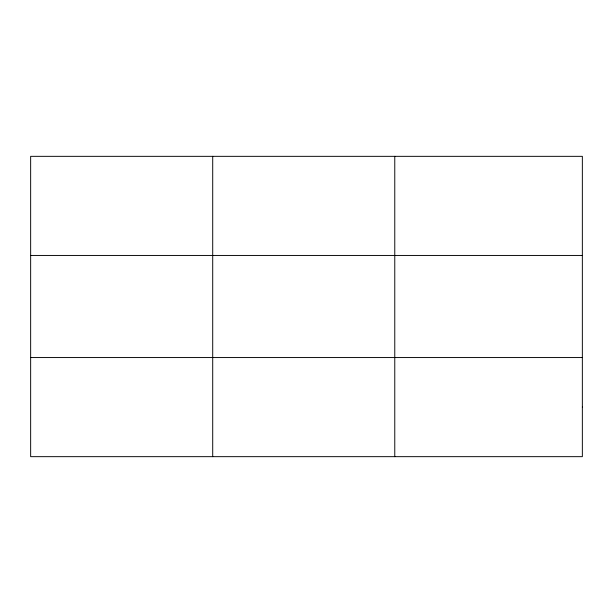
<?xml version="1.0" encoding="UTF-8"?>
<svg xmlns="http://www.w3.org/2000/svg" width="613" height="613" viewBox="0 0 613 613"><rect width="100%" height="100%" fill="white"/><g stroke="black" fill="none" stroke-linecap="round" stroke-linejoin="round"><path stroke-width="0.92" d="M212.711 156.338L212.711 456.662M394.772 156.338L394.772 456.662M30.65 255.445L582.35 255.445M30.65 357.555L582.35 357.555M582.35 407.109L582.35 456.662L30.65 456.662L30.65 156.338L582.35 156.338L582.35 407.109"/></g></svg>
